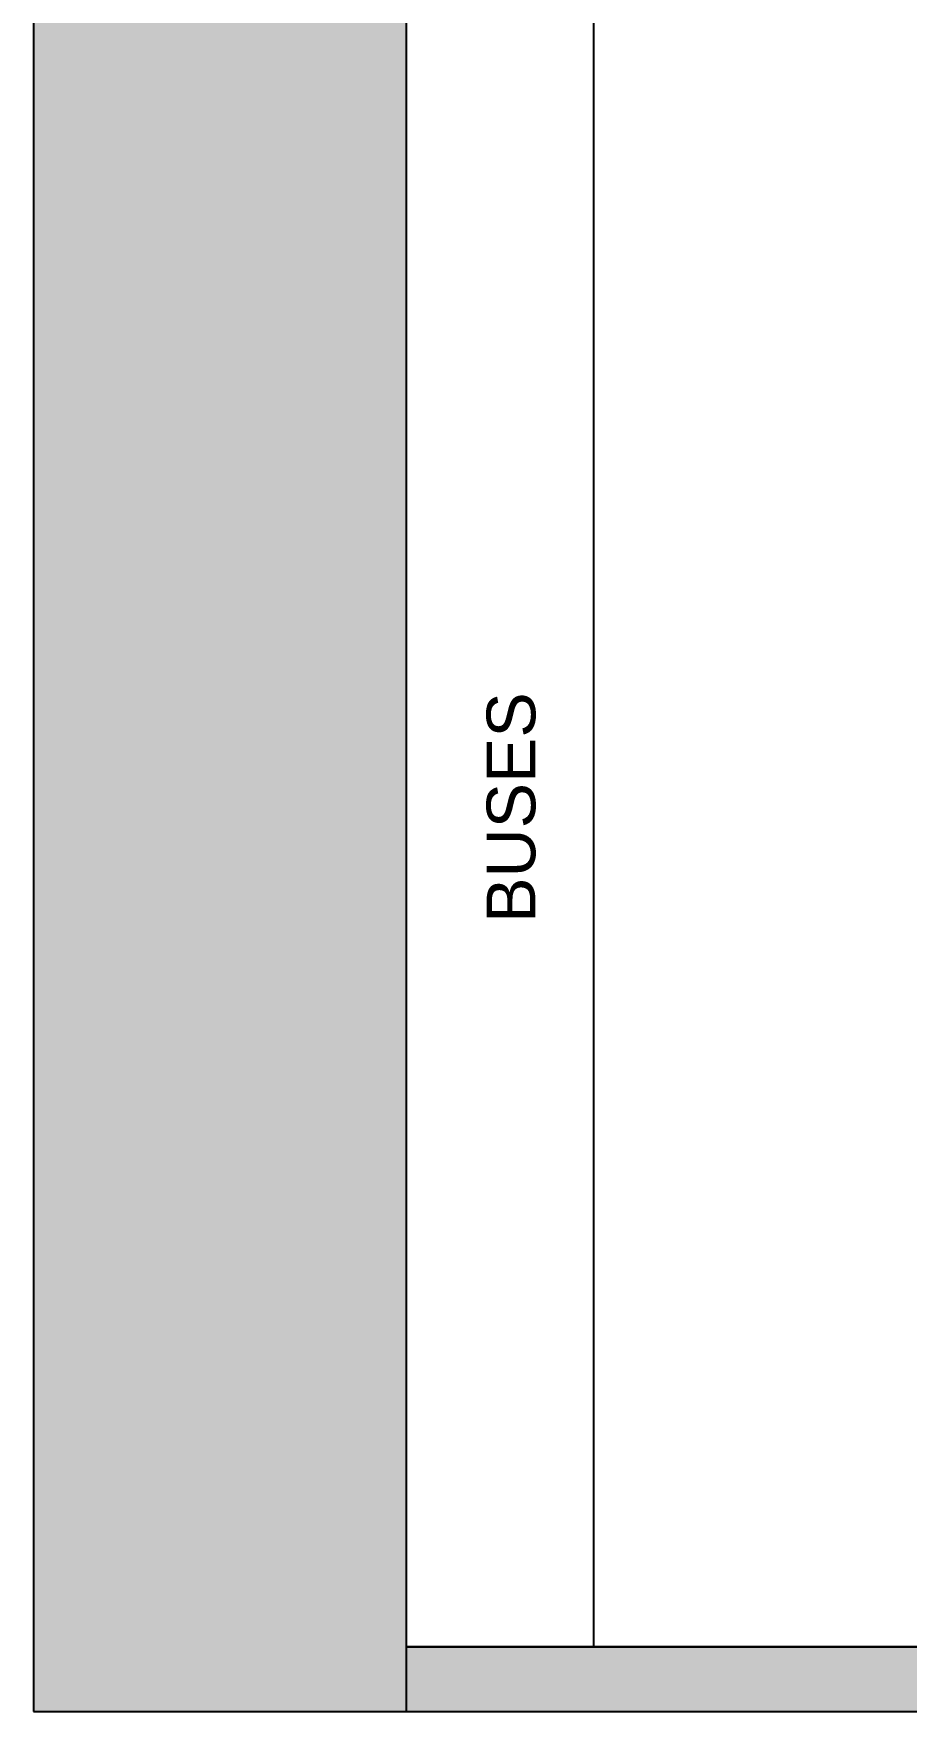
# Model space of a CAD drawing. Header units: millimetres. Extents: x 35403 to 155690, y 202798 to 276657.
# Drawn here: x 35403 to 45888, y 202798 to 222966 of the extents above; entities that cross this region are included whole.
import ezdxf

# ---------------------------------------------------------------- set-up
doc = ezdxf.new("R2010")
doc.units = ezdxf.units.MM
doc.layers.add('www.cad-blocks.net', color=7, linetype='Continuous')
doc.styles.get("Standard").update_dxf_attribs({"font": 'arial.ttf'})

# ---------------------------------------------------------------- blocks, each defined once
blk = doc.blocks.new('FORMAT')
at = {"layer": 'www.cad-blocks.net', "true_color": 0x444444}
blk.add_hatch(color=250, dxfattribs=at).paths.add_polyline_path([(35403, 202798), (39877, 202798), (39877, 276657), (35403, 276657)])
at = {"layer": 'www.cad-blocks.net', "true_color": 0x546d8e}
h = blk.add_hatch(color=155, dxfattribs=at)
h.set_gradient(color1=(68, 68, 68), color2=(84, 109, 142), tint=1)
h.paths.add_polyline_path([(39877, 203573), (39877, 202798), (155690, 202798), (155690, 203573)])
at = {"layer": 'www.cad-blocks.net', "color": 250, "true_color": 0x444444}
for p, q in [((35403, 276657), (35403, 202798)), ((39877, 276657), (39877, 202798))]:
    blk.add_line(p, q, dxfattribs=at)
at = {"layer": 'www.cad-blocks.net'}
blk.add_line((39877, 276657), (39877, 202798), dxfattribs=at)
at = {"layer": 'www.cad-blocks.net', "color": 155, "true_color": 0x546d8e}
for p, q in [((39877, 275400), (39877, 203573)), ((42130, 238737), (42130, 203573)), ((155690, 203573), (39877, 203573)), ((39877, 203573), (155690, 203573)), ((39877, 203573), (155690, 203573)), ((39877, 203573), (155690, 203573)), ((35403, 202798), (39877, 202798)), ((39877, 202798), (155690, 202798))]:
    blk.add_line(p, q, dxfattribs=at)
at = {"layer": 'www.cad-blocks.net', "color": 155, "true_color": 0x546d8e, "insert": (40845, 212278), "char_height": 585, "attachment_point": 1, "rotation": 90}
blk.add_mtext_dynamic_manual_height_columns('BUSES', width=34548.88, gutter_width=12.5, heights=[0], dxfattribs=at)

msp = doc.modelspace()

# ---------------------------------------------------------------- block references
at = {"layer": 'www.cad-blocks.net'}
msp.add_blockref('FORMAT', (0, 0), dxfattribs=at)

doc.saveas('drawing.dxf')
